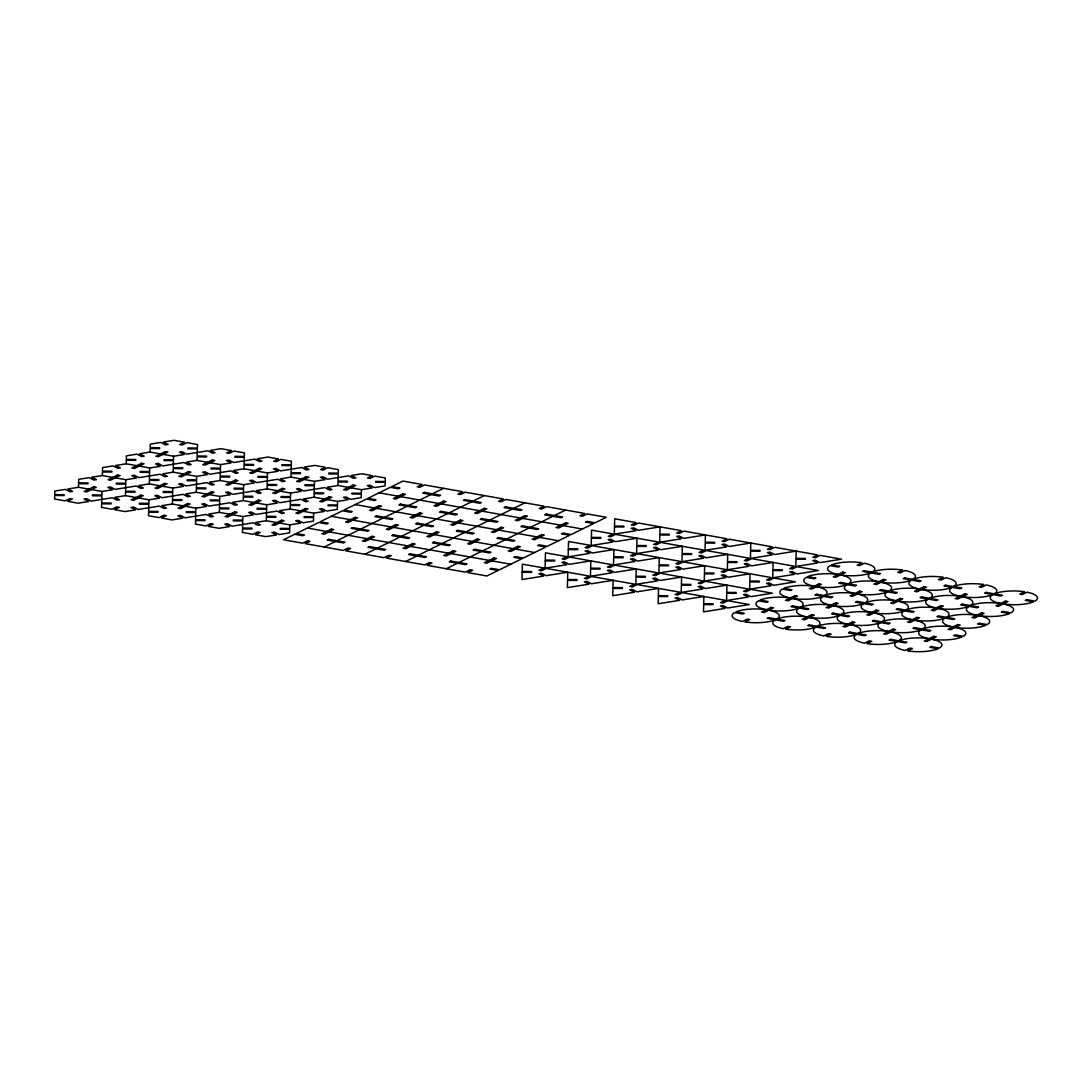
<?xml version="1.0" encoding="UTF-8"?>
<svg xmlns="http://www.w3.org/2000/svg" width="1092" height="1092" viewBox="0 0 1092 1092"><rect width="100%" height="100%" fill="white"/><g stroke="black" fill="none" stroke-linecap="round" stroke-linejoin="round"><path stroke-width="1.5" d="M135.913 497.502L125.43 495.632L114.865 497.324L119.519 499.754L116.981 500.15L112.326 497.734L91.196 501.105L86.527 498.675L83.988 499.085L88.643 501.501L78.078 503.194L67.595 501.324L72.372 498.976L69.861 498.525L65.083 500.873L54.6 499.017L54.682 495.468L64.114 495.536L64.141 494.69L54.709 494.608L54.805 491.059L65.37 489.366L70.024 491.796L72.563 491.386L67.909 488.957L78.474 487.278L78.569 483.729L88.002 483.797L88.015 482.951L78.583 482.869L78.679 479.32L89.244 477.627L93.898 480.057L96.437 479.647L91.783 477.218L102.348 475.539L112.831 477.409M159.787 485.763L149.317 483.892L138.739 485.585L143.407 488.015L140.854 488.424L136.2 485.995L115.069 489.366L110.415 486.936L107.862 487.346L112.517 489.776L101.952 491.455L101.87 495.004L92.438 494.922L92.41 495.782L101.843 495.864L101.665 502.962L111.097 503.043L111.084 503.903L101.652 503.822L101.556 507.37L112.039 509.241L116.817 506.893L119.342 507.343L114.564 509.691L125.034 511.561L135.613 509.868L130.944 507.439L133.497 507.029L138.152 509.459L159.282 506.087L163.936 508.517L166.489 508.108L161.834 505.678L172.399 503.999L182.869 505.869M102.348 475.539L102.443 471.99L111.875 472.072L111.889 471.212L102.457 471.13L102.552 467.581L113.118 465.888L117.772 468.318L120.311 467.908L115.656 465.479L126.222 463.8L136.705 465.67M125.43 495.632L125.525 492.082L134.958 492.164L134.971 491.304L125.539 491.223L125.716 484.125L116.284 484.043L116.312 483.183L125.744 483.265L125.826 479.716L136.404 478.037L131.75 475.607L134.289 475.197L138.943 477.627L160.074 474.256L164.728 476.685L167.281 476.276L162.626 473.846L173.191 472.153L183.661 474.024M126.222 463.8L126.317 460.251L135.749 460.333L135.763 459.473L126.344 459.391L126.426 455.842L136.991 454.149L141.646 456.579L144.199 456.169L139.53 453.753L150.109 452.061L160.579 453.931M206.757 494.13L196.273 492.26L185.708 493.939L190.363 496.369L187.824 496.778L183.156 494.348L162.025 497.72L157.371 495.29L154.832 495.7L159.487 498.129L148.921 499.822L148.826 503.371L139.394 503.289L139.38 504.149L148.812 504.217L148.635 511.329L158.067 511.411L158.04 512.257L148.608 512.189L148.526 515.738L158.995 517.594L163.773 515.247L166.298 515.697L161.52 518.045L172.004 519.915L182.569 518.222L177.914 515.806L180.453 515.397L185.108 517.826L206.251 514.455L210.906 516.885L213.445 516.475L208.79 514.045L219.355 512.353L229.839 514.223M149.317 483.892L149.399 480.343L158.831 480.425L158.859 479.565L149.427 479.497L149.604 472.386L140.172 472.304L140.185 471.457L149.618 471.526L149.713 467.977L160.278 466.298L155.624 463.868L158.163 463.458L162.817 465.888L183.947 462.517L188.616 464.946L191.155 464.537L186.5 462.107L197.065 460.415L207.548 462.285M150.109 452.061L150.191 448.512L159.623 448.594L159.65 447.734L150.218 447.652L150.3 444.103L160.865 442.41L165.52 444.84L168.072 444.43L163.418 442.014L173.983 440.322L184.466 442.192L179.689 444.54L182.2 444.99L186.978 442.642L197.461 444.499L197.365 448.061L187.947 447.979L187.92 448.826L197.352 448.908L197.174 456.019L206.606 456.087L206.579 456.947L197.147 456.865L197.065 460.415M172.399 503.999L172.481 500.45L181.914 500.518L181.941 499.672L172.509 499.59L172.686 492.478L163.254 492.41L163.268 491.55L172.7 491.632L172.795 488.083L183.36 486.39L178.706 483.961L181.245 483.551L185.899 485.981L207.043 482.609L211.698 485.039L214.237 484.63L209.582 482.2L220.147 480.521L230.63 482.391M173.191 472.153L173.273 468.605L182.705 468.686L182.733 467.826L173.3 467.758L173.478 460.647L164.046 460.565L164.059 459.718L173.492 459.787L173.587 456.238L184.152 454.559L179.498 452.129L182.036 451.719L186.691 454.149L207.835 450.778L212.49 453.207L215.028 452.798L210.374 450.368L220.939 448.689L231.422 450.546L226.645 452.893L229.17 453.344L233.947 450.996L244.417 452.866L244.335 456.415L234.903 456.333L234.876 457.193L244.308 457.275L244.13 464.373L253.562 464.455L253.549 465.315L244.117 465.233L244.021 468.782L233.456 470.475L238.111 472.891L235.572 473.3L230.917 470.87L209.773 474.242L205.119 471.826L202.58 472.222L207.234 474.651L196.669 476.344L186.186 474.474M253.713 502.484L243.229 500.614L232.664 502.306L237.319 504.736L234.78 505.146L230.125 502.716L208.981 506.087L204.327 503.658L201.788 504.067L206.443 506.497L195.877 508.176L195.782 511.725L186.35 511.643L186.336 512.503L195.768 512.585L195.591 519.683L205.023 519.765L204.996 520.625L195.564 520.543L195.482 524.092L205.965 525.962L210.729 523.614L213.254 524.064L208.476 526.412L218.96 528.282L229.525 526.59L224.87 524.16L227.409 523.75L232.064 526.18L253.208 522.809L257.862 525.238L260.401 524.829L255.746 522.399L266.311 520.72L276.795 522.59M196.273 492.26L196.355 488.711L205.787 488.793L205.815 487.933L196.383 487.851L196.56 480.753L187.128 480.671L187.141 479.811L196.574 479.893L196.669 476.344M219.355 512.353L219.437 508.804L228.87 508.886L228.897 508.026L219.465 507.944L219.642 500.846L210.21 500.764L210.237 499.918L219.669 499.986L219.751 496.437L230.316 494.758L225.662 492.328L228.201 491.919L232.855 494.348L253.999 490.977L258.654 493.407L261.193 492.997L256.538 490.567L267.103 488.875L277.586 490.745M220.147 480.521L220.243 476.972L229.661 477.054L229.689 476.194L220.256 476.112L220.434 469.014L211.002 468.932L211.029 468.072L220.461 468.154L220.543 464.605L231.108 462.912L226.454 460.483L228.992 460.087L233.661 462.503L254.791 459.131L259.446 461.561L261.984 461.152L257.33 458.736L267.895 457.043L278.378 458.913L273.601 461.261L276.126 461.711L280.903 459.363L291.387 461.22L291.291 464.782L281.859 464.701L281.845 465.547L291.264 465.629L291.1 472.74L300.518 472.822L300.505 473.669L291.073 473.587L290.977 477.136L280.412 478.828L285.067 481.258L282.528 481.668L277.873 479.238L256.743 482.609L252.088 480.18L249.536 480.589L254.19 483.019L243.625 484.698L233.142 482.841M300.669 510.851L290.185 508.981L279.62 510.66L284.275 513.09L281.736 513.499L277.081 511.07L255.951 514.441L251.283 512.012L248.744 512.421L253.399 514.851L242.834 516.543L242.752 520.092L233.319 520.01L233.292 520.87L242.724 520.939L242.547 528.05L251.979 528.132L251.965 528.978L242.533 528.91L242.438 532.459L252.921 534.329L257.698 531.981L260.21 532.418L255.446 534.766L265.916 536.636L276.481 534.957L271.826 532.527L274.379 532.118L279.033 534.548L289.598 532.855L289.68 529.306L280.248 529.224L280.275 528.364L289.708 528.446L289.79 524.897L300.368 523.218L295.7 520.788L298.252 520.379L302.907 522.809L313.472 521.116L313.568 517.567L304.136 517.485L304.149 516.639L313.581 516.707L313.677 513.158L324.242 511.479L319.587 509.049L322.126 508.64L326.781 511.07L337.346 509.377L337.442 505.828L328.01 505.746L328.023 504.9L337.455 504.968L337.551 501.419L348.116 499.74L343.461 497.31L346 496.901L350.655 499.331L361.22 497.638L361.315 494.089L351.883 494.007L351.897 493.161L361.329 493.243L361.425 489.68L371.99 488.001L367.335 485.571L369.874 485.162L374.529 487.592L385.107 485.899L385.189 482.35L375.757 482.268L375.785 481.422L385.217 481.504L385.299 477.941L374.815 476.085L370.052 478.433L367.526 477.982L372.304 475.634L361.821 473.764L351.255 475.457L355.91 477.873L353.371 478.282L348.703 475.853L327.573 479.224L322.918 476.808L320.379 477.204L325.034 479.634L314.469 481.326L303.986 479.456M243.229 500.614L243.325 497.065L252.757 497.147L252.771 496.287L243.339 496.218L243.516 489.107L234.084 489.025L234.111 488.179L243.543 488.247L243.625 484.698M266.311 520.72L266.407 517.171L275.839 517.253L275.853 516.393L266.421 516.311L266.598 509.213L257.166 509.131L257.193 508.271L266.625 508.353L266.707 504.804L277.272 503.112L272.618 500.682L275.17 500.272L279.825 502.702L300.955 499.331L305.61 501.76L308.162 501.351L303.494 498.935L314.073 497.242L324.542 499.112M267.103 488.875L267.199 485.326L276.631 485.408L276.645 484.548L267.212 484.479L267.39 477.368L257.958 477.286L257.985 476.44L267.417 476.508L267.499 472.959L278.078 471.28L273.41 468.85L275.962 468.441L280.617 470.87L301.747 467.499L306.402 469.929L308.954 469.519L304.286 467.089L314.865 465.41L325.334 467.267L320.57 469.615L323.082 470.065L327.859 467.717L338.343 469.587L338.247 473.136L328.815 473.054L328.801 473.914L338.233 473.996L338.056 481.094L347.488 481.176L347.461 482.036L338.029 481.954L337.947 485.503L327.382 487.196L332.036 489.612L329.484 490.021L324.829 487.592L303.699 490.963L299.044 488.547L296.505 488.943L301.16 491.373L290.581 493.065L280.112 491.195M290.185 508.981L290.281 505.432L299.713 505.514L299.727 504.654L290.295 504.572L290.472 497.474L281.04 497.392L281.067 496.532L290.499 496.614L290.581 493.065M314.073 497.242L314.155 493.693L323.587 493.775L323.614 492.915L314.182 492.833L314.36 485.735L304.927 485.653L304.941 484.793L314.373 484.875L314.469 481.326M324.228 547.024L335.421 541.509M336.909 540.786L359.309 529.77M360.783 529.047L383.183 518.031M384.657 517.308L407.057 506.292M408.531 505.569L430.93 494.567M432.418 493.83L443.611 488.329M364.892 554.258L376.098 548.757M377.573 548.02L399.972 537.018M401.447 536.295L423.846 525.279M425.334 524.556L447.72 513.54M449.208 512.817L471.594 501.801M473.082 501.078L484.275 495.563M405.569 561.506L416.762 555.992M418.25 555.268L440.636 544.253M442.123 543.529L464.51 532.514M465.997 531.79L488.397 520.775M489.871 520.051L512.271 509.036M513.745 508.312L524.952 502.811M446.232 568.741L457.425 563.24M458.913 562.503L481.313 551.501M482.787 550.764L505.187 539.762M506.661 539.025L529.06 528.023M530.535 527.299L552.934 516.284M554.422 515.56L565.615 510.046M163.104 454.381L173.587 456.238M210.06 462.735L220.543 464.605M244.021 468.782L254.504 470.652M257.03 471.102L267.499 472.959M290.977 477.136L301.46 479.006M337.947 485.503L348.416 487.373M350.942 487.824L361.425 489.68M379.06 492.82L398.143 496.218M400.655 496.669L438.807 503.467M441.332 503.917L479.47 510.701M481.995 511.152L520.147 517.949M522.659 518.386L560.81 525.184M563.336 525.634L582.405 529.033M139.23 466.107L149.713 467.977M327.068 499.563L337.551 501.419M355.187 504.559L374.269 507.957M376.781 508.408L414.933 515.206M417.458 515.642L455.596 522.44M458.121 522.891L496.273 529.675M498.785 530.125L536.936 536.923M539.462 537.373L558.531 540.772M115.356 477.846L125.826 479.716M162.312 486.213L172.795 488.083M209.268 494.567L219.751 496.437M256.238 502.934L266.707 504.804M303.194 511.288L313.677 513.158M331.313 516.298L350.382 519.696M352.907 520.147L391.059 526.945M393.57 527.381L431.722 534.179M434.247 534.63L472.386 541.414M474.911 541.864L513.063 548.662M515.588 549.112L534.657 552.511M78.474 487.278L88.957 489.148M91.482 489.585L101.952 491.455M138.438 497.952L148.921 499.822M185.394 506.306L195.877 508.176M232.35 514.673L242.834 516.543M279.32 523.027L289.79 524.897M307.439 528.037L326.508 531.435M329.033 531.886L367.185 538.67M369.697 539.12L407.848 545.918M410.374 546.369L448.512 553.153M451.037 553.603L489.189 560.401M491.7 560.851L510.783 564.236M872.221 572.126A23.574 6.893 0.4 0 0 864.386 563.24L859.636 565.574L857.124 565.124L861.875 562.789A23.574 6.893 0.4 0 0 831.654 564.892L839.748 566.325L838.274 567.062L830.166 565.615A23.574 6.893 0.4 0 0 838.001 574.501A23.574 6.893 0.4 0 0 807.78 576.631L815.874 578.064L814.386 578.801L806.292 577.354A23.574 6.893 0.4 0 0 814.127 586.24A23.574 6.893 0.4 0 0 783.906 588.37L792 589.803L790.512 590.54L782.418 589.093A23.574 6.893 0.4 0 0 790.253 597.979A23.574 6.893 0.4 0 0 760.032 600.109L768.126 601.542L766.639 602.279L758.544 600.832A23.574 6.893 0.4 0 0 766.379 609.718M870.733 572.85A23.574 6.893 0.4 0 1 840.526 574.952A23.574 6.893 0.4 0 1 848.347 583.865M846.86 584.589A23.574 6.893 0.4 0 1 816.652 586.691M816.639 586.718A23.574 6.893 0.4 0 1 824.474 595.604M800.6 607.343A23.574 6.893 0.4 0 0 792.765 598.457A23.574 6.893 0.4 0 0 822.986 596.328L814.891 594.894L816.379 594.157L832.664 597.051L831.189 597.774L823.095 596.341A23.574 6.893 0.4 0 0 830.916 605.214A23.574 6.893 0.4 0 0 800.695 607.343M799.112 608.067A23.574 6.893 0.4 0 1 768.891 610.169A23.574 6.893 0.4 0 1 776.712 619.082M775.238 619.806A23.574 6.893 0.4 0 1 745.017 621.908L749.767 619.573L747.242 619.123L742.492 621.457A23.574 6.893 0.4 0 1 734.67 612.571L742.765 614.018L744.239 613.281L736.144 611.848A23.574 6.893 0.4 0 1 766.366 609.745M775.334 619.806A23.574 6.893 0.4 0 0 783.169 628.692L787.919 626.358L790.444 626.808L785.68 629.142A23.574 6.893 0.4 0 0 815.901 627.054A23.574 6.893 0.4 0 0 823.832 635.94L828.582 633.606L831.108 634.056L826.357 636.39A23.574 6.893 0.4 0 0 856.565 634.288M776.822 619.082A23.574 6.893 0.4 0 1 807.043 616.994A23.574 6.893 0.4 0 1 799.207 608.067M890.895 631.913A23.574 6.893 0.4 0 1 898.716 640.799M856.674 634.288A23.574 6.893 0.4 0 0 864.495 643.174L869.259 640.84L871.771 641.291L867.021 643.625A23.574 6.893 0.4 0 0 897.242 641.536A23.574 6.893 0.4 0 0 905.172 650.423L909.923 648.088L912.448 648.525L907.684 650.873A23.574 6.893 0.4 0 0 937.905 648.771L929.811 647.324L931.299 646.601L939.393 648.047A23.574 6.893 0.4 0 0 931.558 639.161A23.574 6.893 0.4 0 0 961.779 637.032L953.685 635.599L955.172 634.861L963.267 636.308A23.574 6.893 0.4 0 0 955.432 627.422A23.574 6.893 0.4 0 0 985.653 625.293L977.572 623.86L979.046 623.122L987.141 624.569A23.574 6.893 0.4 0 0 979.319 615.683A23.574 6.893 0.4 0 0 1009.54 613.554L1001.446 612.121L1002.92 611.383L1011.015 612.83A23.574 6.893 0.4 0 0 1003.193 603.944M898.825 640.799A23.574 6.893 0.4 0 1 929.046 638.711A23.574 6.893 0.4 0 1 921.211 629.797M841.263 614.578A23.574 6.893 0.4 0 0 833.428 605.705A23.574 6.893 0.4 0 0 863.649 603.576L871.853 605.023L873.327 604.285L857.043 601.405L855.555 602.129L863.649 603.576A23.574 6.893 0.4 0 0 871.58 612.462A23.574 6.893 0.4 0 0 841.359 614.591M880.452 622.549A23.574 6.893 0.4 0 1 850.231 624.651A23.574 6.893 0.4 0 1 858.053 633.565A23.574 6.893 0.4 0 1 888.369 631.463A23.574 6.893 0.4 0 1 880.548 622.549M922.603 629.06A23.574 6.893 0.4 0 0 914.768 620.174A23.574 6.893 0.4 0 0 944.989 618.058L936.895 616.611L938.383 615.888L954.667 618.768L953.193 619.492L945.099 618.058A23.574 6.893 0.4 0 0 952.92 626.945M921.116 629.797A23.574 6.893 0.4 0 1 890.895 631.886M922.699 629.074A23.574 6.893 0.4 0 1 952.92 626.972M865.137 602.852A23.574 6.893 0.4 0 0 857.302 593.966A23.574 6.893 0.4 0 0 887.537 591.837A23.574 6.893 0.4 0 0 895.467 600.723A23.574 6.893 0.4 0 0 865.246 602.852M824.569 595.604A23.574 6.893 0.4 0 1 854.79 593.516A23.574 6.893 0.4 0 1 846.969 584.602M897.979 601.201A23.574 6.893 0.4 0 1 905.8 610.087A23.574 6.893 0.4 0 1 936.131 607.998A23.574 6.893 0.4 0 1 928.296 599.071M946.477 617.321A23.574 6.893 0.4 0 0 938.642 608.435A23.574 6.893 0.4 0 0 968.863 606.319M946.573 617.335A23.574 6.893 0.4 0 1 976.794 615.233A23.574 6.893 0.4 0 1 968.973 606.319M889.011 591.113A23.574 6.893 0.4 0 0 881.189 582.227A23.574 6.893 0.4 0 0 911.411 580.098A23.574 6.893 0.4 0 0 919.341 588.984A23.574 6.893 0.4 0 0 889.12 591.113M848.443 583.865A23.574 6.893 0.4 0 1 878.664 581.777M928.2 599.071A23.574 6.893 0.4 0 1 897.979 601.173M970.351 605.582A23.574 6.893 0.4 0 0 962.516 596.71A23.574 6.893 0.4 0 0 992.737 594.58M960.004 596.259A23.574 6.893 0.4 0 0 929.783 598.348A23.574 6.893 0.4 0 0 921.853 589.462A23.574 6.893 0.4 0 0 952.074 587.332M970.447 605.596A23.574 6.893 0.4 0 1 1000.668 603.494A23.574 6.893 0.4 0 1 992.846 594.58M912.885 579.374A23.574 6.893 0.4 0 0 905.063 570.488L900.313 572.822L897.788 572.372L902.538 570.038A23.574 6.893 0.4 0 0 872.317 572.126M878.664 581.749A23.574 6.893 0.4 0 1 870.843 572.863M912.994 579.374A23.574 6.893 0.4 0 1 943.215 577.272L938.451 579.606L940.976 580.057L945.727 577.723A23.574 6.893 0.4 0 1 953.562 586.609A23.574 6.893 0.4 0 1 983.878 584.52L979.128 586.854L981.64 587.305L986.404 584.971A23.574 6.893 0.4 0 1 994.225 593.857M960.004 596.218A23.574 6.893 0.4 0 1 952.183 587.346M1003.193 603.917A23.574 6.893 0.4 0 0 1033.414 601.815L1025.32 600.382L1026.794 599.644L1034.888 601.091A23.574 6.893 0.4 0 0 1027.067 592.205L1022.317 594.539L1019.792 594.089L1024.542 591.755A23.574 6.893 0.4 0 0 994.334 593.857M522.181 572.276L522.003 579.538L543.611 576.085L538.957 573.655L541.495 573.259L546.15 575.675L567.758 572.235L567.581 579.497L577.013 579.579L576.986 580.425L567.553 580.357L567.376 587.619L588.984 584.165L584.329 581.736L586.868 581.326L591.523 583.756L613.131 580.316L612.953 587.578L622.385 587.66L622.372 588.506L612.94 588.424L612.748 595.7L634.356 592.246L629.702 589.817L632.254 589.407L636.909 591.837L658.517 588.397L658.34 595.659L667.758 595.741L667.744 596.587L658.312 596.505L658.135 603.767L679.743 600.327L675.088 597.897L677.627 597.488L682.282 599.918L703.89 596.464L703.712 603.726L713.144 603.808L713.117 604.668L703.685 604.586L703.507 611.848L725.115 608.408L720.461 605.978L723 605.569L727.654 607.998L749.262 604.545L727.845 600.736L723.068 603.084L720.543 602.634L725.32 600.286L682.459 592.656L677.682 595.003L675.17 594.553L679.947 592.205L637.086 584.575L632.309 586.923L629.784 586.472L634.561 584.124L591.714 576.494L586.936 578.842L584.411 578.391L589.189 576.044L546.328 568.413L541.564 570.761L539.038 570.311L543.816 567.963L522.385 564.154L522.208 571.416L531.64 571.498L531.613 572.358L522.181 572.276M545.249 560.933L545.072 568.195L566.68 564.741L562.025 562.312L564.564 561.916L569.219 564.332L590.827 560.892L590.649 568.154L600.081 568.236L600.068 569.082L590.635 569.014L590.444 576.276L612.052 572.822L607.398 570.393L609.95 569.983L614.605 572.413L636.213 568.973L636.022 576.235L645.454 576.317L645.44 577.163L636.008 577.081L635.831 584.356L657.439 580.903L652.784 578.473L655.323 578.064L659.977 580.494L681.585 577.054L681.408 584.316L690.84 584.397L690.813 585.244L681.381 585.162L681.203 592.424L702.811 588.984L698.157 586.554L700.695 586.145L705.35 588.574L726.958 585.121L726.781 592.396L736.213 592.465L736.185 593.325L726.753 593.243L726.576 600.504L748.184 597.065L743.529 594.635L746.068 594.225L750.736 596.655L772.344 593.202L750.914 589.393L746.136 591.741L743.611 591.291L748.389 588.943L705.528 581.313L700.764 583.66L698.238 583.21L703.016 580.862L660.155 573.232L655.377 575.58L652.866 575.129L657.63 572.781L614.782 565.151L610.005 567.499L607.48 567.048L612.257 564.701L569.41 557.07L564.632 559.418L562.107 558.967L566.885 556.62L545.454 552.811L545.277 560.073L554.709 560.155L554.681 561.015L545.249 560.933M568.318 549.59L568.14 556.852L589.748 553.398L585.094 550.969L587.633 550.573L592.301 553.002L613.909 549.549L613.718 556.811L623.15 556.893L623.136 557.739L613.704 557.671L613.527 564.933L635.135 561.479L630.466 559.049L633.019 558.64L637.673 561.07L659.281 557.63L659.104 564.892L668.536 564.973L668.509 565.82L659.077 565.738L658.899 573.013L680.507 569.56L675.852 567.13L678.391 566.721L683.046 569.15L704.654 565.711L704.476 572.972L713.909 573.054L713.881 573.901L704.449 573.819L704.272 581.081L725.88 577.641L721.225 575.211L723.764 574.802L728.419 577.231L750.027 573.778L749.849 581.053L759.281 581.121L759.268 581.981L749.835 581.899L749.644 589.161L771.252 585.721L766.598 583.292L769.15 582.882L773.805 585.312L795.413 581.859L773.982 578.05L769.205 580.398L766.68 579.948L771.457 577.6L728.61 569.969L723.832 572.317L721.307 571.867L726.084 569.519L683.223 561.889L678.46 564.236L675.934 563.786L680.712 561.438L637.851 553.808L633.073 556.156L630.562 555.705L635.326 553.357L592.478 545.727L587.701 548.075L585.175 547.624L589.953 545.277L568.523 541.468L568.345 548.73L577.777 548.812L577.75 549.672L568.318 549.59M591.4 538.247L591.209 545.509L612.817 542.055L608.162 539.625L610.715 539.23L615.369 541.659L636.977 538.206L636.8 545.468L646.218 545.55L646.205 546.409L636.773 546.328L636.595 553.589L658.203 550.136L653.548 547.706L656.087 547.31L660.742 549.726L682.35 546.287L682.172 553.548L691.605 553.63L691.577 554.477L682.145 554.408L681.968 561.67L703.576 558.217L698.921 555.787L701.46 555.378L706.114 557.807L727.722 554.367L727.545 561.629L736.977 561.711L736.963 562.557L727.531 562.476L727.34 569.751L748.948 566.298L744.294 563.868L746.832 563.458L751.501 565.888L773.109 562.435L772.918 569.71L782.35 569.792L782.336 570.638L772.904 570.556L772.726 577.818L794.334 574.378L789.666 571.949L792.219 571.539L796.873 573.969L818.481 570.515L797.051 566.707L792.273 569.055L789.762 568.604L794.526 566.257L751.678 558.626L746.901 560.974L744.375 560.524L749.153 558.176L706.306 550.545L701.528 552.893L699.003 552.443L703.78 550.095L660.919 542.465L656.142 544.812L653.63 544.362L658.408 542.014L615.547 534.384L610.769 536.732L608.244 536.295L613.022 533.947L591.591 530.125L591.414 537.387L600.846 537.469L600.832 538.329L591.4 538.247M614.468 526.904L614.291 534.165L635.899 530.712L631.244 528.282L633.783 527.886L638.438 530.316L660.046 526.863L659.868 534.125L669.3 534.206L669.273 535.066L659.841 534.984L659.664 542.246L681.272 538.793L676.617 536.363L679.156 535.967L683.81 538.383L705.418 534.943L705.241 542.205L714.673 542.287L714.646 543.133L705.214 543.065L705.036 550.327L726.644 546.874L721.989 544.444L724.528 544.034L729.197 546.464L750.805 543.024L750.613 550.286L760.046 550.368L760.032 551.214L750.6 551.132L750.422 558.408L772.03 554.954L767.362 552.525L769.915 552.115L774.569 554.545L796.177 551.105L796 558.367L805.432 558.449L805.405 559.295L795.972 559.213L795.795 566.475L817.403 563.035L812.748 560.606L815.287 560.196L819.942 562.626L841.55 559.172L820.119 555.364L815.355 557.712L812.83 557.261L817.608 554.913L774.747 547.283L769.969 549.631L767.458 549.18L772.221 546.833L729.374 539.202L724.597 541.55L722.071 541.1L726.849 538.752L683.988 531.122L679.224 533.469L676.699 533.019L681.476 530.671L638.615 523.041L633.838 525.389L631.326 524.952L636.09 522.604L614.673 518.782L614.482 526.044L623.914 526.126L623.901 526.986L614.468 526.904M93.735 486.8L84.18 491.482L86.705 491.932L96.246 487.237L93.735 486.8M117.608 475.061L108.053 479.757L110.579 480.193L120.134 475.498L117.608 475.061M141.482 463.322L131.927 468.018L134.452 468.454L144.007 463.759L141.482 463.322M165.356 451.583L155.815 456.279L158.326 456.729L167.881 452.033L165.356 451.583M140.691 495.154L131.136 499.849L133.661 500.3L143.216 495.604L140.691 495.154M164.564 483.415L155.009 488.11L157.535 488.561L167.09 483.865L164.564 483.415M188.438 471.676L178.897 476.371L181.409 476.822L190.964 472.126L188.438 471.676M212.312 459.937L202.771 464.632L205.296 465.083L214.837 460.387L212.312 459.937M187.647 503.521L178.105 508.217L180.617 508.654L190.172 503.958L187.647 503.521M211.52 491.782L201.979 496.478L204.491 496.915L214.046 492.219L211.52 491.782M235.408 480.043L225.853 484.739L228.378 485.189L237.92 480.494L235.408 480.043M259.282 468.304L249.727 473L252.252 473.45L261.793 468.755L259.282 468.304M234.616 511.875L225.061 516.571L227.586 517.021L237.128 512.325L234.616 511.875M258.49 500.136L248.935 504.832L251.46 505.282L261.002 500.586L258.49 500.136M282.364 488.397L272.809 493.093L275.334 493.543L284.889 488.847L282.364 488.397M306.238 476.658L296.683 481.354L299.208 481.804L308.763 477.108L306.238 476.658M281.572 520.242L272.017 524.938L274.542 525.375L284.097 520.679L281.572 520.242M305.446 508.503L295.891 513.199L298.416 513.636L307.971 508.94L305.446 508.503M329.32 496.764L319.765 501.46L322.29 501.91L331.845 497.215L329.32 496.764M353.194 485.025L343.652 489.721L346.164 490.172L355.719 485.476L353.194 485.025M294.758 534.275L283.565 539.776L302.634 543.174L307.412 540.827L309.937 541.277L305.159 543.625L343.298 550.409L348.075 548.061L350.6 548.512L345.823 550.859L383.975 557.657L388.752 555.309L391.264 555.76L386.486 558.108L424.638 564.892L429.415 562.544L431.941 562.994L427.163 565.342L465.301 572.14L470.079 569.792L472.604 570.242L467.826 572.59L486.895 575.975L498.102 570.474L489.967 569.028L491.441 568.304L499.576 569.751L521.976 558.735L513.841 557.289L515.328 556.565L523.45 558.012L545.85 546.996L537.714 545.55L539.202 544.826L547.338 546.273L569.724 535.257L561.588 533.811L563.076 533.087L571.212 534.534L593.611 523.518L585.476 522.072L586.95 521.348L595.085 522.795L606.278 517.294L587.209 513.895L582.432 516.243L579.907 515.793L584.684 513.445L546.546 506.647L541.769 508.995L539.243 508.558L544.021 506.21L505.869 499.413L501.092 501.76L498.58 501.31L503.357 498.962L465.206 492.178L460.428 494.526L457.903 494.075L462.68 491.728L424.542 484.93L419.765 487.278L417.24 486.827L422.017 484.479L402.948 481.081L391.741 486.595L399.877 488.042L398.403 488.766L390.267 487.319L367.868 498.334L376.003 499.781L374.515 500.505L366.393 499.058L343.994 510.073L352.129 511.52L350.641 512.244L342.506 510.797L320.12 521.812L328.255 523.259L326.767 523.983L318.632 522.536L296.232 533.551L304.368 534.998L302.894 535.722L294.758 534.275M331.285 529.088L321.731 533.783L324.256 534.234L333.811 529.538L331.285 529.088M355.159 517.349L345.618 522.044L348.13 522.495L357.685 517.799L355.159 517.349M379.033 505.61L369.492 510.305L372.003 510.756L381.558 506.06L379.033 505.61M402.921 493.871L393.366 498.566L395.891 499.017L405.432 494.321L402.921 493.871M328.774 539.339L327.3 540.062L343.557 542.956L345.045 542.233L328.774 539.339M352.648 527.6L351.174 528.323L367.431 531.217L368.919 530.494L352.648 527.6M376.522 515.861L375.047 516.584L391.318 519.492L392.792 518.755L376.522 515.861M400.395 504.122L398.921 504.845L415.192 507.753L416.666 507.016L400.395 504.122M424.283 492.383L422.795 493.106L439.066 496.014L440.54 495.277L424.283 492.383M371.949 536.322L362.407 541.018L364.919 541.468L374.474 536.773L371.949 536.322M395.836 524.597L386.281 529.292L388.807 529.729L398.348 525.034L395.836 524.597M419.71 512.858L410.155 517.553L412.68 517.99L422.222 513.295L419.71 512.858M443.584 501.119L434.029 505.814L436.554 506.251L446.109 501.569L443.584 501.119M369.437 546.573L367.963 547.31L384.234 550.204L385.708 549.481L369.437 546.573M393.325 534.834L391.837 535.571L408.108 538.465L409.582 537.742L393.325 534.834M417.199 523.095L415.711 523.832L431.982 526.726L433.456 526.003L417.199 523.095M441.072 511.37L439.585 512.093L455.855 514.987L457.343 514.264L441.072 511.37M464.946 499.631L463.472 500.354L479.729 503.248L481.217 502.525L464.946 499.631M412.626 543.57L403.071 548.266L405.596 548.716L415.137 544.021L412.626 543.57M436.5 531.831L426.945 536.527L429.47 536.977L439.025 532.282L436.5 531.831M460.374 520.092L450.819 524.788L453.344 525.238L462.899 520.543L460.374 520.092M484.247 508.353L474.706 513.049L477.218 513.499L486.773 508.804L484.247 508.353M410.114 553.821L408.626 554.545L424.897 557.439L426.371 556.715L410.114 553.821M433.988 542.082L432.5 542.806L448.771 545.7L450.259 544.976L433.988 542.082M457.862 530.343L456.388 531.067L472.645 533.961L474.133 533.237L457.862 530.343M481.736 518.604L480.262 519.328L496.532 522.222L498.007 521.498L481.736 518.604M505.61 506.865L504.135 507.589L520.406 510.496L521.88 509.759L505.61 506.865M453.289 550.805L443.734 555.5L446.259 555.951L455.814 551.255L453.289 550.805M477.163 539.066L467.622 543.761L470.133 544.212L479.688 539.516L477.163 539.066M501.037 527.327L491.496 532.022L494.007 532.473L503.562 527.777L501.037 527.327M524.924 515.601L515.369 520.297L517.895 520.734L527.436 516.038L524.924 515.601M450.778 561.056L449.303 561.793L465.561 564.687L467.048 563.95L450.778 561.056M474.651 549.317L473.177 550.054L489.448 552.948L490.922 552.224L474.651 549.317M498.525 537.578L497.051 538.315L513.322 541.209L514.796 540.485L498.525 537.578M522.413 525.839L520.925 526.576L537.196 529.47L538.67 528.746L522.413 525.839M546.287 514.1L544.799 514.837L561.07 517.731L562.544 517.007L546.287 514.1M493.953 558.053L484.411 562.749L486.936 563.199L496.478 558.503L493.953 558.053M517.84 546.314L508.285 551.01L510.81 551.46L520.352 546.764L517.84 546.314M541.714 534.575L532.159 539.271L534.684 539.721L544.239 535.025L541.714 534.575M565.588 522.836L556.033 527.532L558.558 527.982L568.113 523.286L565.588 522.836M771.129 607.384L761.615 612.08L764.141 612.53L773.641 607.835L771.129 607.384M795.003 595.645L785.489 600.341L788.014 600.791L797.529 596.096L795.003 595.645M818.877 583.906L809.363 588.602L811.888 589.052L821.402 584.356L818.877 583.906M842.751 572.167L833.237 576.863L835.762 577.313L845.276 572.617L842.751 572.167M768.618 617.635L767.144 618.372L783.428 621.252L784.916 620.529L768.618 617.635M792.492 605.896L791.018 606.633L807.302 609.513L808.79 608.79L792.492 605.896M840.253 582.432L838.765 583.155L855.063 586.035L856.538 585.312L840.253 582.432M864.127 570.693L862.639 571.416L878.937 574.296L880.411 573.573L864.127 570.693M811.793 614.619L802.279 619.328L804.804 619.778L814.318 615.069L811.793 614.619M835.667 602.88L826.153 607.589L828.678 608.039L838.192 603.33L835.667 602.88M859.541 591.141L850.04 595.85L852.552 596.3L862.066 591.591L859.541 591.141M883.428 579.402L873.914 584.111L876.439 584.561L885.94 579.852L883.428 579.402M809.295 624.883L807.807 625.607L824.105 628.487L825.579 627.763L809.295 624.883M833.169 613.144L831.681 613.868L847.979 616.762L849.453 616.024L833.169 613.144M880.916 589.666L879.442 590.39L895.727 593.284L897.214 592.547L880.916 589.666M904.79 577.927L903.316 578.651L919.601 581.545L921.088 580.808L904.79 577.927M852.456 621.867L842.956 626.562L845.467 627.013L854.981 622.317L852.456 621.867M876.344 610.128L866.83 614.823L869.355 615.274L878.855 610.578L876.344 610.128M900.217 598.389L890.703 603.084L893.229 603.535L902.729 598.839L900.217 598.389M924.091 586.65L914.577 591.345L917.103 591.796L926.617 587.1L924.091 586.65M849.958 632.118L848.484 632.855L864.768 635.735L866.243 635.012L849.958 632.118M873.832 620.379L872.358 621.116L888.642 623.996L890.13 623.273L873.832 620.379M897.706 608.64L896.232 609.377L904.326 610.81A23.574 6.893 0.4 0 1 874.105 612.912A23.574 6.893 0.4 0 1 881.927 621.826A23.574 6.893 0.4 0 1 912.243 619.737A23.574 6.893 0.4 0 1 904.422 610.81L912.516 612.257L914.004 611.534L897.706 608.64M921.58 596.901L920.106 597.638L936.39 600.518L937.878 599.795L921.58 596.901M945.467 585.162L943.979 585.899L960.278 588.779L961.752 588.056L945.467 585.162M893.133 629.101L883.619 633.81L886.144 634.261L895.645 629.552L893.133 629.101M917.007 617.362L907.493 622.071L910.018 622.522L919.532 617.813L917.007 617.362M940.881 605.623L931.367 610.332L933.892 610.783L943.406 606.074L940.881 605.623M964.755 593.884L955.254 598.593L957.766 599.044L967.28 594.335L964.755 593.884M890.622 639.366L889.147 640.089L905.432 642.97L906.92 642.246L890.622 639.366M914.495 627.627L913.021 628.35L929.319 631.231L930.793 630.507L914.495 627.627M962.257 604.149L960.769 604.872L977.067 607.766L978.541 607.029L962.257 604.149M986.131 592.41L984.656 593.133L1000.941 596.027L1002.415 595.29L986.131 592.41M933.797 636.349L924.282 641.045L926.808 641.495L936.322 636.786L933.797 636.349M957.67 624.61L948.17 629.306L950.682 629.756L960.196 625.061L957.67 624.61M981.544 612.871L972.044 617.567L974.555 618.017L984.069 613.322L981.544 612.871M1005.432 601.132L995.918 605.828L998.443 606.278L1007.943 601.583L1005.432 601.132M817.389 626.317A23.574 6.893 0.4 0 0 809.554 617.43A23.574 6.893 0.4 0 0 839.775 615.315A23.574 6.893 0.4 0 0 847.706 624.201A23.574 6.893 0.4 0 0 817.485 626.33"/></g></svg>
